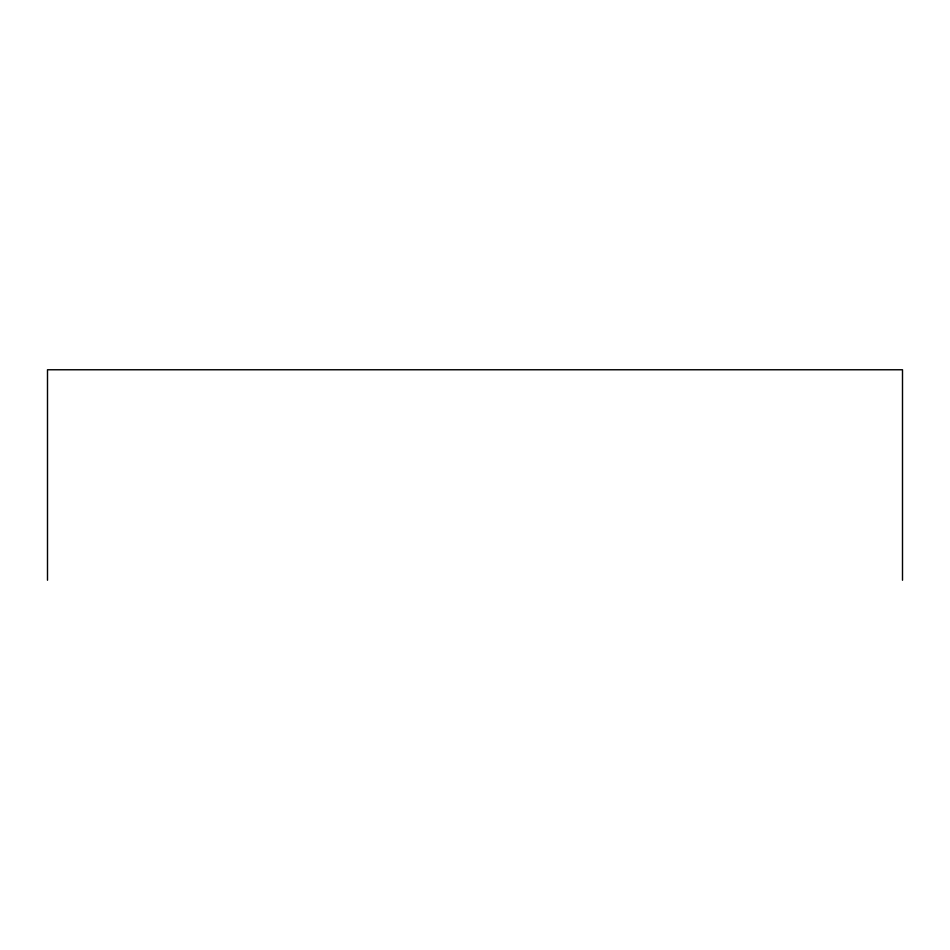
<?xml version="1.0" encoding="UTF-8"?>
<svg xmlns="http://www.w3.org/2000/svg" width="950" height="950" viewBox="0 0 950 950"><rect width="100%" height="100%" fill="white"/><g stroke="black" fill="none" stroke-linecap="round" stroke-linejoin="round"><path stroke-width="1.43" d="M902.5 580.236L902.5 369.764L47.5 369.764L47.5 580.236"/></g></svg>
